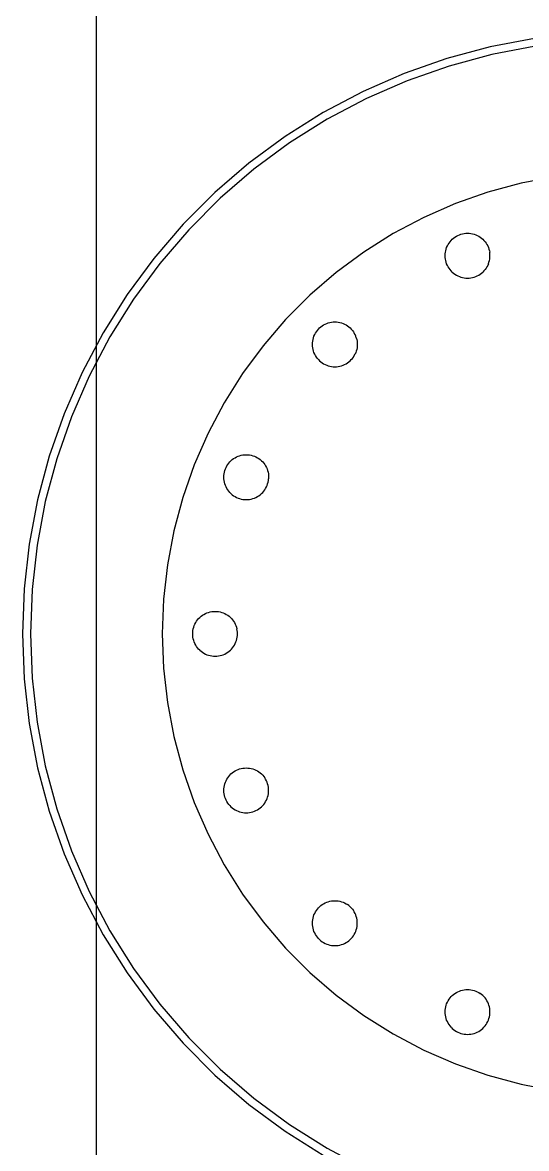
# Model space of a CAD drawing. Header units: millimetres. Extents: x -180 to 1414, y -663 to 972.
# Drawn here: x -45.6 to -7.4, y 361 to 446.3 of the extents above; entities that cross this region are included whole.
import ezdxf

# ---------------------------------------------------------------- set-up
doc = ezdxf.new("R2010")
doc.units = ezdxf.units.MM
doc.layers.add('FRONT', color=8, linetype='Continuous')

msp = doc.modelspace()

# ---------------------------------------------------------------- linework, layer by layer
at = {"layer": 'FRONT'}
for p, q in [((-40, 348), (-40, 452)), ((-10.147, 444.457), (-13.441, 443.574)), ((-6.796, 445.091), (-10.147, 444.457)), ((-6.707, 444.497), (-10.013, 443.872)), ((-6.707, 444.497), (-10.013, 443.872)), ((-13.441, 443.574), (-16.66, 442.448)), ((-10.013, 443.872), (-13.264, 443.001)), ((-10.013, 443.872), (-13.264, 443.001)), ((-13.264, 443.001), (-16.44, 441.889)), ((-13.264, 443.001), (-16.44, 441.889)), ((-16.66, 442.448), (-19.785, 441.084)), ((-16.44, 441.889), (-19.525, 440.544)), ((-16.44, 441.889), (-19.525, 440.544)), ((-19.785, 441.084), (-22.8, 439.491)), ((-19.525, 440.544), (-22.5, 438.971)), ((-19.525, 440.544), (-22.5, 438.971)), ((-22.8, 439.491), (-25.687, 437.676)), ((-22.5, 438.971), (-25.349, 437.181)), ((-22.5, 438.971), (-25.349, 437.181)), ((-25.687, 437.676), (-28.431, 435.652)), ((-25.349, 437.181), (-28.057, 435.182)), ((-25.349, 437.181), (-28.057, 435.182)), ((-28.431, 435.652), (-31.016, 433.427)), ((-28.057, 435.182), (-30.608, 432.987)), ((-28.057, 435.182), (-30.608, 432.987)), ((-7.788, 434.122), (-10.316, 433.445)), ((-5.216, 434.609), (-7.788, 434.122)), ((-31.016, 433.427), (-33.427, 431.016)), ((-10.316, 433.445), (-12.787, 432.581)), ((-30.608, 432.987), (-32.987, 430.608)), ((-30.608, 432.987), (-32.987, 430.608)), ((-12.787, 432.581), (-15.186, 431.534)), ((-33.427, 431.016), (-35.652, 428.431)), ((-15.186, 431.534), (-17.5, 430.311)), ((-32.987, 430.608), (-35.182, 428.057)), ((-32.987, 430.608), (-35.182, 428.057)), ((-17.5, 430.311), (-19.716, 428.918)), ((-13.109, 429.797), (-13.019, 429.886)), ((-13.019, 429.886), (-12.923, 429.969)), ((-12.923, 429.969), (-12.821, 430.045)), ((-12.821, 430.045), (-12.713, 430.113)), ((-12.713, 430.113), (-12.601, 430.172)), ((-12.601, 430.172), (-12.484, 430.223)), ((-12.484, 430.223), (-12.364, 430.265)), ((-12.364, 430.265), (-12.241, 430.298)), ((-12.241, 430.298), (-12.117, 430.321)), ((-12.117, 430.321), (-11.99, 430.336)), ((-11.99, 430.336), (-11.863, 430.34)), ((-11.863, 430.34), (-11.736, 430.336)), ((-11.736, 430.336), (-11.61, 430.321)), ((-11.61, 430.321), (-11.485, 430.298)), ((-11.485, 430.298), (-11.362, 430.265)), ((-11.362, 430.265), (-11.242, 430.223)), ((-11.242, 430.223), (-11.126, 430.172)), ((-11.126, 430.172), (-11.013, 430.113)), ((-11.013, 430.113), (-10.906, 430.045)), ((-10.906, 430.045), (-10.803, 429.969)), ((-10.803, 429.969), (-10.707, 429.886)), ((-10.707, 429.886), (-10.617, 429.797)), ((-13.544, 428.894), (-13.521, 429.019)), ((-13.521, 429.019), (-13.488, 429.141)), ((-13.488, 429.141), (-13.446, 429.261)), ((-13.446, 429.261), (-13.395, 429.378)), ((-13.395, 429.378), (-13.335, 429.49)), ((-13.335, 429.49), (-13.268, 429.598)), ((-13.268, 429.598), (-13.192, 429.7)), ((-13.192, 429.7), (-13.109, 429.797)), ((-10.617, 429.797), (-10.534, 429.7)), ((-10.534, 429.7), (-10.459, 429.598)), ((-10.459, 429.598), (-10.391, 429.49)), ((-10.391, 429.49), (-10.332, 429.378)), ((-10.332, 429.378), (-10.281, 429.261)), ((-10.281, 429.261), (-10.239, 429.141)), ((-10.239, 429.141), (-10.206, 429.019)), ((-10.206, 429.019), (-10.182, 428.894)), ((-35.652, 428.431), (-37.676, 425.687)), ((-19.716, 428.918), (-21.822, 427.364)), ((-13.563, 428.64), (-13.558, 428.767)), ((-13.558, 428.513), (-13.563, 428.64)), ((-13.558, 428.767), (-13.544, 428.894)), ((-13.544, 428.387), (-13.558, 428.513)), ((-13.521, 428.262), (-13.544, 428.387)), ((-13.488, 428.139), (-13.521, 428.262)), ((-13.446, 428.019), (-13.488, 428.139)), ((-10.281, 428.019), (-10.239, 428.139)), ((-10.239, 428.139), (-10.206, 428.262)), ((-10.206, 428.262), (-10.182, 428.387)), ((-10.168, 428.767), (-10.182, 428.894)), ((-10.182, 428.387), (-10.168, 428.513)), ((-10.163, 428.64), (-10.168, 428.767)), ((-10.168, 428.513), (-10.163, 428.64)), ((-35.182, 428.057), (-37.181, 425.349)), ((-35.182, 428.057), (-37.181, 425.349)), ((-21.822, 427.364), (-23.806, 425.657)), ((-13.395, 427.903), (-13.446, 428.019)), ((-13.335, 427.79), (-13.395, 427.903)), ((-13.268, 427.683), (-13.335, 427.79)), ((-13.192, 427.58), (-13.268, 427.683)), ((-13.109, 427.484), (-13.192, 427.58)), ((-13.019, 427.394), (-13.109, 427.484)), ((-13.019, 427.394), (-12.923, 427.311)), ((-12.923, 427.311), (-12.821, 427.236)), ((-10.906, 427.236), (-10.803, 427.311)), ((-10.803, 427.311), (-10.707, 427.394)), ((-10.617, 427.484), (-10.707, 427.394)), ((-10.534, 427.58), (-10.617, 427.484)), ((-10.459, 427.683), (-10.534, 427.58)), ((-10.391, 427.79), (-10.459, 427.683)), ((-10.332, 427.903), (-10.391, 427.79)), ((-10.281, 428.019), (-10.332, 427.903)), ((-12.821, 427.236), (-12.713, 427.168)), ((-12.713, 427.168), (-12.601, 427.109)), ((-12.601, 427.109), (-12.484, 427.058)), ((-12.484, 427.058), (-12.364, 427.016)), ((-12.364, 427.016), (-12.241, 426.983)), ((-12.241, 426.983), (-12.117, 426.959)), ((-12.117, 426.959), (-11.99, 426.945)), ((-11.99, 426.945), (-11.863, 426.94)), ((-11.863, 426.94), (-11.736, 426.945)), ((-11.736, 426.945), (-11.61, 426.959)), ((-11.61, 426.959), (-11.485, 426.983)), ((-11.485, 426.983), (-11.362, 427.016)), ((-11.362, 427.016), (-11.242, 427.058)), ((-11.242, 427.058), (-11.126, 427.109)), ((-11.126, 427.109), (-11.013, 427.168)), ((-11.013, 427.168), (-10.906, 427.236)), ((-37.676, 425.687), (-39.491, 422.8)), ((-23.806, 425.657), (-25.657, 423.806)), ((-37.181, 425.349), (-38.971, 422.5)), ((-37.181, 425.349), (-38.971, 422.5)), ((-25.657, 423.806), (-27.364, 421.822)), ((-23.249, 422.98), (-23.166, 423.077)), ((-23.166, 423.077), (-23.077, 423.167)), ((-23.077, 423.167), (-22.98, 423.249)), ((-22.98, 423.249), (-22.878, 423.325)), ((-22.878, 423.325), (-22.77, 423.393)), ((-22.77, 423.393), (-22.658, 423.452)), ((-22.658, 423.452), (-22.541, 423.503)), ((-22.541, 423.503), (-22.421, 423.545)), ((-22.421, 423.545), (-22.299, 423.578)), ((-22.299, 423.578), (-22.174, 423.601)), ((-22.174, 423.601), (-22.047, 423.616)), ((-22.047, 423.616), (-21.92, 423.62)), ((-21.92, 423.62), (-21.793, 423.616)), ((-21.793, 423.616), (-21.667, 423.601)), ((-21.667, 423.601), (-21.542, 423.578)), ((-21.542, 423.578), (-21.419, 423.545)), ((-21.419, 423.545), (-21.299, 423.503)), ((-21.299, 423.503), (-21.183, 423.452)), ((-21.183, 423.452), (-21.07, 423.393)), ((-21.07, 423.393), (-20.963, 423.325)), ((-20.963, 423.325), (-20.86, 423.249)), ((-20.86, 423.249), (-20.764, 423.167)), ((-20.764, 423.167), (-20.674, 423.077)), ((-20.674, 423.077), (-20.591, 422.98)), ((-39.491, 422.8), (-41.084, 419.785)), ((-38.971, 422.5), (-40.544, 419.525)), ((-38.971, 422.5), (-40.544, 419.525)), ((-23.616, 422.047), (-23.601, 422.174)), ((-23.601, 422.174), (-23.578, 422.299)), ((-23.578, 422.299), (-23.545, 422.421)), ((-23.545, 422.421), (-23.503, 422.541)), ((-23.503, 422.541), (-23.452, 422.658)), ((-23.452, 422.658), (-23.393, 422.77)), ((-23.393, 422.77), (-23.325, 422.878)), ((-23.325, 422.878), (-23.249, 422.98)), ((-20.591, 422.98), (-20.516, 422.878)), ((-20.516, 422.878), (-20.448, 422.77)), ((-20.389, 422.658), (-20.448, 422.77)), ((-20.338, 422.541), (-20.389, 422.658)), ((-20.296, 422.421), (-20.338, 422.541)), ((-20.296, 422.421), (-20.263, 422.299)), ((-20.263, 422.299), (-20.239, 422.174)), ((-20.239, 422.174), (-20.225, 422.047)), ((-27.364, 421.822), (-28.918, 419.716)), ((-23.62, 421.92), (-23.616, 422.047)), ((-23.616, 421.793), (-23.62, 421.92)), ((-23.601, 421.667), (-23.616, 421.793)), ((-23.578, 421.542), (-23.601, 421.667)), ((-23.545, 421.419), (-23.578, 421.542)), ((-23.503, 421.299), (-23.545, 421.419)), ((-20.296, 421.419), (-20.338, 421.299)), ((-20.263, 421.542), (-20.296, 421.419)), ((-20.239, 421.667), (-20.263, 421.542)), ((-20.225, 421.793), (-20.239, 421.667)), ((-20.225, 422.047), (-20.22, 421.92)), ((-20.22, 421.92), (-20.225, 421.793)), ((-23.452, 421.183), (-23.503, 421.299)), ((-23.393, 421.07), (-23.452, 421.183)), ((-23.325, 420.963), (-23.393, 421.07)), ((-23.249, 420.86), (-23.325, 420.963)), ((-23.166, 420.764), (-23.249, 420.86)), ((-23.166, 420.764), (-23.077, 420.674)), ((-23.077, 420.674), (-22.98, 420.591)), ((-22.98, 420.591), (-22.878, 420.516)), ((-22.878, 420.516), (-22.77, 420.448)), ((-21.07, 420.448), (-20.963, 420.516)), ((-20.963, 420.516), (-20.86, 420.591)), ((-20.86, 420.591), (-20.764, 420.674)), ((-20.764, 420.674), (-20.674, 420.764)), ((-20.674, 420.764), (-20.591, 420.86)), ((-20.591, 420.86), (-20.516, 420.963)), ((-20.516, 420.963), (-20.448, 421.07)), ((-20.448, 421.07), (-20.389, 421.183)), ((-20.338, 421.299), (-20.389, 421.183)), ((-41.084, 419.785), (-42.448, 416.66)), ((-28.918, 419.716), (-30.311, 417.5)), ((-22.77, 420.448), (-22.658, 420.389)), ((-22.658, 420.389), (-22.541, 420.338)), ((-22.541, 420.338), (-22.421, 420.296)), ((-22.421, 420.296), (-22.299, 420.263)), ((-22.299, 420.263), (-22.174, 420.239)), ((-22.174, 420.239), (-22.047, 420.225)), ((-22.047, 420.225), (-21.92, 420.22)), ((-21.92, 420.22), (-21.793, 420.225)), ((-21.793, 420.225), (-21.667, 420.239)), ((-21.667, 420.239), (-21.542, 420.263)), ((-21.542, 420.263), (-21.419, 420.296)), ((-21.419, 420.296), (-21.299, 420.338)), ((-21.299, 420.338), (-21.183, 420.389)), ((-21.183, 420.389), (-21.07, 420.448)), ((-40.544, 419.525), (-41.889, 416.44)), ((-40.544, 419.525), (-41.889, 416.44)), ((-30.311, 417.5), (-31.534, 415.186)), ((-42.448, 416.66), (-43.574, 413.441)), ((-41.889, 416.44), (-43.001, 413.264)), ((-41.889, 416.44), (-43.001, 413.264)), ((-31.534, 415.186), (-32.581, 412.787)), ((-43.574, 413.441), (-44.457, 410.147)), ((-43.001, 413.264), (-43.872, 410.013)), ((-43.001, 413.264), (-43.872, 410.013)), ((-32.581, 412.787), (-33.445, 410.316)), ((-30.113, 412.713), (-30.045, 412.821)), ((-30.045, 412.821), (-29.969, 412.923)), ((-29.969, 412.923), (-29.886, 413.019)), ((-29.886, 413.019), (-29.797, 413.109)), ((-29.797, 413.109), (-29.7, 413.192)), ((-29.7, 413.192), (-29.598, 413.268)), ((-29.598, 413.268), (-29.49, 413.335)), ((-29.49, 413.335), (-29.378, 413.395)), ((-29.378, 413.395), (-29.261, 413.446)), ((-29.261, 413.446), (-29.141, 413.488)), ((-29.141, 413.488), (-29.019, 413.521)), ((-29.019, 413.521), (-28.894, 413.544)), ((-28.894, 413.544), (-28.767, 413.558)), ((-28.767, 413.558), (-28.64, 413.563)), ((-28.64, 413.563), (-28.513, 413.558)), ((-28.513, 413.558), (-28.387, 413.544)), ((-28.387, 413.544), (-28.262, 413.521)), ((-28.262, 413.521), (-28.139, 413.488)), ((-28.139, 413.488), (-28.019, 413.446)), ((-28.019, 413.446), (-27.903, 413.395)), ((-27.903, 413.395), (-27.79, 413.335)), ((-27.79, 413.335), (-27.683, 413.268)), ((-27.683, 413.268), (-27.58, 413.192)), ((-27.58, 413.192), (-27.484, 413.109)), ((-27.484, 413.109), (-27.394, 413.019)), ((-27.394, 413.019), (-27.311, 412.923)), ((-27.311, 412.923), (-27.236, 412.821)), ((-27.236, 412.821), (-27.168, 412.713)), ((-30.34, 411.863), (-30.336, 411.99)), ((-30.336, 411.99), (-30.321, 412.117)), ((-30.321, 412.117), (-30.298, 412.241)), ((-30.298, 412.241), (-30.265, 412.364)), ((-30.265, 412.364), (-30.223, 412.484)), ((-30.223, 412.484), (-30.172, 412.601)), ((-30.172, 412.601), (-30.113, 412.713)), ((-27.168, 412.713), (-27.109, 412.601)), ((-27.109, 412.601), (-27.058, 412.484)), ((-27.058, 412.484), (-27.016, 412.364)), ((-27.016, 412.364), (-26.983, 412.241)), ((-26.983, 412.241), (-26.959, 412.117)), ((-26.959, 412.117), (-26.945, 411.99)), ((-26.945, 411.99), (-26.94, 411.863)), ((-30.336, 411.736), (-30.34, 411.863)), ((-30.321, 411.61), (-30.336, 411.736)), ((-30.298, 411.485), (-30.321, 411.61)), ((-30.265, 411.362), (-30.298, 411.485)), ((-30.223, 411.242), (-30.265, 411.362)), ((-30.172, 411.126), (-30.223, 411.242)), ((-30.113, 411.013), (-30.172, 411.126)), ((-27.168, 411.013), (-27.109, 411.126)), ((-27.109, 411.126), (-27.058, 411.242)), ((-27.058, 411.242), (-27.016, 411.362)), ((-27.016, 411.362), (-26.983, 411.485)), ((-26.983, 411.485), (-26.959, 411.61)), ((-26.959, 411.61), (-26.945, 411.736)), ((-26.94, 411.863), (-26.945, 411.736)), ((-33.445, 410.316), (-34.122, 407.788)), ((-30.045, 410.906), (-30.113, 411.013)), ((-29.969, 410.803), (-30.045, 410.906)), ((-29.886, 410.707), (-29.969, 410.803)), ((-29.886, 410.707), (-29.797, 410.617)), ((-29.797, 410.617), (-29.7, 410.534)), ((-29.7, 410.534), (-29.598, 410.459)), ((-29.598, 410.459), (-29.49, 410.391)), ((-29.49, 410.391), (-29.378, 410.332)), ((-29.378, 410.332), (-29.261, 410.281)), ((-29.261, 410.281), (-29.141, 410.239)), ((-29.141, 410.239), (-29.019, 410.206)), ((-28.262, 410.206), (-28.139, 410.239)), ((-28.139, 410.239), (-28.019, 410.281)), ((-28.019, 410.281), (-27.903, 410.332)), ((-27.903, 410.332), (-27.79, 410.391)), ((-27.79, 410.391), (-27.683, 410.459)), ((-27.683, 410.459), (-27.58, 410.534)), ((-27.58, 410.534), (-27.484, 410.617)), ((-27.484, 410.617), (-27.394, 410.707)), ((-27.394, 410.707), (-27.311, 410.803)), ((-27.311, 410.803), (-27.236, 410.906)), ((-27.236, 410.906), (-27.168, 411.013)), ((-44.457, 410.147), (-45.091, 406.796)), ((-43.872, 410.013), (-44.497, 406.707)), ((-43.872, 410.013), (-44.497, 406.707)), ((-29.019, 410.206), (-28.894, 410.182)), ((-28.894, 410.182), (-28.767, 410.168)), ((-28.767, 410.168), (-28.64, 410.163)), ((-28.64, 410.163), (-28.513, 410.168)), ((-28.513, 410.168), (-28.387, 410.182)), ((-28.387, 410.182), (-28.262, 410.206)), ((-34.122, 407.788), (-34.609, 405.216)), ((-45.091, 406.796), (-45.472, 403.408)), ((-44.497, 406.707), (-44.874, 403.363)), ((-44.497, 406.707), (-44.874, 403.363)), ((-34.609, 405.216), (-34.902, 402.616)), ((-45.472, 403.408), (-45.6, 400)), ((-44.874, 403.363), (-45, 400)), ((-44.874, 403.363), (-45, 400)), ((-34.902, 402.616), (-35, 400)), ((-31.253, 401.681), (-31.127, 401.695)), ((-31.127, 401.695), (-31, 401.7)), ((-31, 401.7), (-30.873, 401.695)), ((-30.873, 401.695), (-30.747, 401.681)), ((-32.532, 400.738), (-32.472, 400.85)), ((-32.472, 400.85), (-32.405, 400.958)), ((-32.405, 400.958), (-32.329, 401.06)), ((-32.329, 401.06), (-32.246, 401.156)), ((-32.246, 401.156), (-32.156, 401.246)), ((-32.156, 401.246), (-32.06, 401.329)), ((-32.06, 401.329), (-31.958, 401.405)), ((-31.958, 401.405), (-31.85, 401.472)), ((-31.85, 401.472), (-31.738, 401.532)), ((-31.738, 401.532), (-31.621, 401.582)), ((-31.621, 401.582), (-31.501, 401.624)), ((-31.501, 401.624), (-31.378, 401.657)), ((-31.378, 401.657), (-31.253, 401.681)), ((-30.747, 401.681), (-30.622, 401.657)), ((-30.622, 401.657), (-30.499, 401.624)), ((-30.499, 401.624), (-30.379, 401.582)), ((-30.379, 401.582), (-30.262, 401.532)), ((-30.262, 401.532), (-30.15, 401.472)), ((-30.15, 401.472), (-30.042, 401.405)), ((-30.042, 401.405), (-29.94, 401.329)), ((-29.94, 401.329), (-29.844, 401.246)), ((-29.844, 401.246), (-29.754, 401.156)), ((-29.754, 401.156), (-29.671, 401.06)), ((-29.671, 401.06), (-29.595, 400.958)), ((-29.595, 400.958), (-29.528, 400.85)), ((-29.528, 400.85), (-29.468, 400.738)), ((-45.6, 400), (-45.472, 396.592)), ((-45, 400), (-44.874, 396.637)), ((-45, 400), (-44.874, 396.637)), ((-35, 400), (-34.902, 397.384)), ((-32.7, 400), (-32.695, 400.127)), ((-32.695, 399.873), (-32.7, 400)), ((-32.695, 400.127), (-32.681, 400.253)), ((-32.681, 400.253), (-32.657, 400.378)), ((-32.657, 400.378), (-32.624, 400.501)), ((-32.624, 400.501), (-32.582, 400.621)), ((-32.582, 400.621), (-32.532, 400.738)), ((-29.468, 400.738), (-29.418, 400.621)), ((-29.418, 400.621), (-29.376, 400.501)), ((-29.376, 400.501), (-29.343, 400.378)), ((-29.319, 400.253), (-29.343, 400.378)), ((-29.305, 400.127), (-29.319, 400.253)), ((-29.3, 400), (-29.305, 400.127)), ((-29.305, 399.873), (-29.3, 400)), ((-32.681, 399.747), (-32.695, 399.873)), ((-32.657, 399.622), (-32.681, 399.747)), ((-32.624, 399.499), (-32.657, 399.622)), ((-32.582, 399.379), (-32.624, 399.499)), ((-32.532, 399.262), (-32.582, 399.379)), ((-32.472, 399.15), (-32.532, 399.262)), ((-32.405, 399.042), (-32.472, 399.15)), ((-29.595, 399.042), (-29.528, 399.15)), ((-29.528, 399.15), (-29.468, 399.262)), ((-29.468, 399.262), (-29.418, 399.379)), ((-29.418, 399.379), (-29.376, 399.499)), ((-29.376, 399.499), (-29.343, 399.622)), ((-29.343, 399.622), (-29.319, 399.747)), ((-29.319, 399.747), (-29.305, 399.873)), ((-32.329, 398.94), (-32.405, 399.042)), ((-32.246, 398.844), (-32.329, 398.94)), ((-32.156, 398.754), (-32.246, 398.844)), ((-32.156, 398.754), (-32.06, 398.671)), ((-32.06, 398.671), (-31.958, 398.595)), ((-31.958, 398.595), (-31.85, 398.528)), ((-31.85, 398.528), (-31.738, 398.468)), ((-31.738, 398.468), (-31.621, 398.418)), ((-31.621, 398.418), (-31.501, 398.376)), ((-31.501, 398.376), (-31.378, 398.343)), ((-31.378, 398.343), (-31.253, 398.319)), ((-31.253, 398.319), (-31.127, 398.305)), ((-31.127, 398.305), (-31, 398.3)), ((-31, 398.3), (-30.873, 398.305)), ((-30.873, 398.305), (-30.747, 398.319)), ((-30.747, 398.319), (-30.622, 398.343)), ((-30.622, 398.343), (-30.499, 398.376)), ((-30.499, 398.376), (-30.379, 398.418)), ((-30.379, 398.418), (-30.262, 398.468)), ((-30.262, 398.468), (-30.15, 398.528)), ((-30.15, 398.528), (-30.042, 398.595)), ((-30.042, 398.595), (-29.94, 398.671)), ((-29.94, 398.671), (-29.844, 398.754)), ((-29.844, 398.754), (-29.754, 398.844)), ((-29.754, 398.844), (-29.671, 398.94)), ((-29.671, 398.94), (-29.595, 399.042)), ((-45.472, 396.592), (-45.091, 393.204)), ((-44.874, 396.637), (-44.497, 393.293)), ((-44.874, 396.637), (-44.497, 393.293)), ((-34.902, 397.384), (-34.609, 394.784)), ((-34.609, 394.784), (-34.122, 392.212)), ((-45.091, 393.204), (-44.457, 389.853)), ((-44.497, 393.293), (-43.872, 389.987)), ((-44.497, 393.293), (-43.872, 389.987)), ((-34.122, 392.212), (-33.445, 389.684)), ((-44.457, 389.853), (-43.574, 386.559)), ((-43.872, 389.987), (-43.001, 386.736)), ((-43.872, 389.987), (-43.001, 386.736)), ((-29.261, 389.719), (-29.141, 389.761)), ((-29.141, 389.761), (-29.019, 389.794)), ((-29.019, 389.794), (-28.894, 389.818)), ((-28.894, 389.818), (-28.767, 389.832)), ((-28.767, 389.832), (-28.64, 389.837)), ((-28.64, 389.837), (-28.513, 389.832)), ((-28.513, 389.832), (-28.387, 389.818)), ((-28.387, 389.818), (-28.262, 389.794)), ((-28.262, 389.794), (-28.139, 389.761)), ((-28.139, 389.761), (-28.019, 389.719)), ((-33.445, 389.684), (-32.581, 387.213)), ((-30.172, 388.874), (-30.113, 388.987)), ((-30.113, 388.987), (-30.045, 389.094)), ((-30.045, 389.094), (-29.969, 389.197)), ((-29.969, 389.197), (-29.886, 389.293)), ((-29.886, 389.293), (-29.797, 389.383)), ((-29.797, 389.383), (-29.7, 389.466)), ((-29.7, 389.466), (-29.598, 389.541)), ((-29.598, 389.541), (-29.49, 389.609)), ((-29.49, 389.609), (-29.378, 389.668)), ((-29.378, 389.668), (-29.261, 389.719)), ((-28.019, 389.719), (-27.903, 389.668)), ((-27.903, 389.668), (-27.79, 389.609)), ((-27.79, 389.609), (-27.683, 389.541)), ((-27.683, 389.541), (-27.58, 389.466)), ((-27.58, 389.466), (-27.484, 389.383)), ((-27.484, 389.383), (-27.394, 389.293)), ((-27.394, 389.293), (-27.311, 389.197)), ((-27.311, 389.197), (-27.236, 389.094)), ((-27.168, 388.987), (-27.236, 389.094)), ((-27.109, 388.874), (-27.168, 388.987)), ((-30.34, 388.137), (-30.336, 388.264)), ((-30.336, 388.01), (-30.34, 388.137)), ((-30.336, 388.264), (-30.321, 388.39)), ((-30.321, 388.39), (-30.298, 388.515)), ((-30.298, 388.515), (-30.265, 388.638)), ((-30.265, 388.638), (-30.223, 388.758)), ((-30.223, 388.758), (-30.172, 388.874)), ((-27.058, 388.758), (-27.109, 388.874)), ((-27.016, 388.638), (-27.058, 388.758)), ((-26.983, 388.515), (-27.016, 388.638)), ((-26.959, 388.39), (-26.983, 388.515)), ((-26.945, 388.264), (-26.959, 388.39)), ((-26.94, 388.137), (-26.945, 388.264)), ((-26.945, 388.01), (-26.94, 388.137)), ((-32.581, 387.213), (-31.534, 384.814)), ((-30.321, 387.883), (-30.336, 388.01)), ((-30.298, 387.759), (-30.321, 387.883)), ((-30.265, 387.636), (-30.298, 387.759)), ((-30.223, 387.516), (-30.265, 387.636)), ((-30.172, 387.399), (-30.223, 387.516)), ((-30.113, 387.287), (-30.172, 387.399)), ((-30.045, 387.179), (-30.113, 387.287)), ((-27.236, 387.179), (-27.168, 387.287)), ((-27.168, 387.287), (-27.109, 387.399)), ((-27.109, 387.399), (-27.058, 387.516)), ((-27.058, 387.516), (-27.016, 387.636)), ((-27.016, 387.636), (-26.983, 387.759)), ((-26.983, 387.759), (-26.959, 387.883)), ((-26.959, 387.883), (-26.945, 388.01)), ((-43.574, 386.559), (-42.448, 383.34)), ((-43.001, 386.736), (-41.889, 383.56)), ((-43.001, 386.736), (-41.889, 383.56)), ((-29.969, 387.077), (-30.045, 387.179)), ((-29.886, 386.981), (-29.969, 387.077)), ((-29.886, 386.981), (-29.797, 386.891)), ((-29.797, 386.891), (-29.7, 386.808)), ((-29.7, 386.808), (-29.598, 386.732)), ((-29.598, 386.732), (-29.49, 386.665)), ((-29.49, 386.665), (-29.378, 386.605)), ((-29.378, 386.605), (-29.261, 386.554)), ((-29.261, 386.554), (-29.141, 386.512)), ((-29.141, 386.512), (-29.019, 386.479)), ((-29.019, 386.479), (-28.894, 386.456)), ((-28.894, 386.456), (-28.767, 386.442)), ((-28.767, 386.442), (-28.64, 386.437)), ((-28.64, 386.437), (-28.513, 386.442)), ((-28.513, 386.442), (-28.387, 386.456)), ((-28.387, 386.456), (-28.262, 386.479)), ((-28.262, 386.479), (-28.139, 386.512)), ((-28.139, 386.512), (-28.019, 386.554)), ((-28.019, 386.554), (-27.903, 386.605)), ((-27.903, 386.605), (-27.79, 386.665)), ((-27.79, 386.665), (-27.683, 386.732)), ((-27.683, 386.732), (-27.58, 386.808)), ((-27.58, 386.808), (-27.484, 386.891)), ((-27.484, 386.891), (-27.394, 386.981)), ((-27.394, 386.981), (-27.311, 387.077)), ((-27.311, 387.077), (-27.236, 387.179)), ((-31.534, 384.814), (-30.311, 382.5)), ((-42.448, 383.34), (-41.084, 380.215)), ((-41.889, 383.56), (-40.544, 380.475)), ((-41.889, 383.56), (-40.544, 380.475)), ((-30.311, 382.5), (-28.918, 380.284)), ((-40.544, 380.475), (-38.971, 377.5)), ((-40.544, 380.475), (-38.971, 377.5)), ((-41.084, 380.215), (-39.491, 377.2)), ((-28.918, 380.284), (-27.364, 378.178)), ((-22.878, 379.484), (-22.77, 379.552)), ((-22.77, 379.552), (-22.658, 379.611)), ((-22.658, 379.611), (-22.541, 379.662)), ((-22.541, 379.662), (-22.421, 379.704)), ((-22.421, 379.704), (-22.299, 379.737)), ((-22.299, 379.737), (-22.174, 379.761)), ((-22.174, 379.761), (-22.047, 379.775)), ((-22.047, 379.775), (-21.92, 379.78)), ((-21.92, 379.78), (-21.793, 379.775)), ((-21.793, 379.775), (-21.667, 379.761)), ((-21.667, 379.761), (-21.542, 379.737)), ((-21.542, 379.737), (-21.419, 379.704)), ((-21.419, 379.704), (-21.299, 379.662)), ((-21.299, 379.662), (-21.183, 379.611)), ((-21.183, 379.611), (-21.07, 379.552)), ((-21.07, 379.552), (-20.963, 379.484)), ((-23.545, 378.581), (-23.503, 378.701)), ((-23.503, 378.701), (-23.452, 378.817)), ((-23.452, 378.817), (-23.393, 378.93)), ((-23.393, 378.93), (-23.325, 379.037)), ((-23.325, 379.037), (-23.249, 379.14)), ((-23.249, 379.14), (-23.166, 379.236)), ((-23.166, 379.236), (-23.077, 379.326)), ((-23.077, 379.326), (-22.98, 379.409)), ((-22.98, 379.409), (-22.878, 379.484)), ((-20.86, 379.409), (-20.963, 379.484)), ((-20.764, 379.326), (-20.86, 379.409)), ((-20.674, 379.236), (-20.764, 379.326)), ((-20.591, 379.14), (-20.674, 379.236)), ((-20.591, 379.14), (-20.516, 379.037)), ((-20.448, 378.93), (-20.516, 379.037)), ((-20.389, 378.817), (-20.448, 378.93)), ((-20.338, 378.701), (-20.389, 378.817)), ((-20.296, 378.581), (-20.338, 378.701)), ((-27.364, 378.178), (-25.657, 376.194)), ((-23.62, 378.08), (-23.616, 378.207)), ((-23.616, 377.953), (-23.62, 378.08)), ((-23.616, 378.207), (-23.601, 378.333)), ((-23.601, 377.826), (-23.616, 377.953)), ((-23.601, 378.333), (-23.578, 378.458)), ((-23.578, 377.701), (-23.601, 377.826)), ((-23.578, 378.458), (-23.545, 378.581)), ((-20.263, 378.458), (-20.296, 378.581)), ((-20.239, 378.333), (-20.263, 378.458)), ((-20.263, 377.701), (-20.239, 377.826)), ((-20.225, 378.207), (-20.239, 378.333)), ((-20.239, 377.826), (-20.225, 377.953)), ((-20.22, 378.08), (-20.225, 378.207)), ((-20.225, 377.953), (-20.22, 378.08)), ((-39.491, 377.2), (-37.676, 374.313)), ((-38.971, 377.5), (-37.181, 374.651)), ((-38.971, 377.5), (-37.181, 374.651)), ((-23.545, 377.579), (-23.578, 377.701)), ((-23.503, 377.459), (-23.545, 377.579)), ((-23.452, 377.342), (-23.503, 377.459)), ((-23.393, 377.23), (-23.452, 377.342)), ((-23.325, 377.122), (-23.393, 377.23)), ((-23.249, 377.02), (-23.325, 377.122)), ((-23.166, 376.923), (-23.249, 377.02)), ((-20.674, 376.923), (-20.591, 377.02)), ((-20.591, 377.02), (-20.516, 377.122)), ((-20.516, 377.122), (-20.448, 377.23)), ((-20.448, 377.23), (-20.389, 377.342)), ((-20.389, 377.342), (-20.338, 377.459)), ((-20.338, 377.459), (-20.296, 377.579)), ((-20.296, 377.579), (-20.263, 377.701)), ((-25.657, 376.194), (-23.806, 374.343)), ((-23.166, 376.923), (-23.077, 376.833)), ((-23.077, 376.833), (-22.98, 376.751)), ((-22.98, 376.751), (-22.878, 376.675)), ((-22.878, 376.675), (-22.77, 376.607)), ((-22.77, 376.607), (-22.658, 376.548)), ((-22.658, 376.548), (-22.541, 376.497)), ((-22.541, 376.497), (-22.421, 376.455)), ((-22.421, 376.455), (-22.299, 376.422)), ((-22.299, 376.422), (-22.174, 376.399)), ((-22.174, 376.399), (-22.047, 376.384)), ((-22.047, 376.384), (-21.92, 376.38)), ((-21.92, 376.38), (-21.793, 376.384)), ((-21.793, 376.384), (-21.667, 376.399)), ((-21.667, 376.399), (-21.542, 376.422)), ((-21.542, 376.422), (-21.419, 376.455)), ((-21.419, 376.455), (-21.299, 376.497)), ((-21.299, 376.497), (-21.183, 376.548)), ((-21.183, 376.548), (-21.07, 376.607)), ((-21.07, 376.607), (-20.963, 376.675)), ((-20.963, 376.675), (-20.86, 376.751)), ((-20.86, 376.751), (-20.764, 376.833)), ((-20.764, 376.833), (-20.674, 376.923)), ((-37.181, 374.651), (-35.182, 371.943)), ((-37.181, 374.651), (-35.182, 371.943)), ((-37.676, 374.313), (-35.652, 371.569)), ((-23.806, 374.343), (-21.822, 372.636)), ((-12.923, 372.689), (-12.821, 372.764)), ((-12.821, 372.764), (-12.713, 372.832)), ((-12.713, 372.832), (-12.601, 372.891)), ((-12.601, 372.891), (-12.484, 372.942)), ((-12.484, 372.942), (-12.364, 372.984)), ((-12.364, 372.984), (-12.241, 373.017)), ((-12.241, 373.017), (-12.117, 373.041)), ((-12.117, 373.041), (-11.99, 373.055)), ((-11.99, 373.055), (-11.863, 373.06)), ((-11.863, 373.06), (-11.736, 373.055)), ((-11.736, 373.055), (-11.61, 373.041)), ((-11.61, 373.041), (-11.485, 373.017)), ((-11.485, 373.017), (-11.362, 372.984)), ((-11.362, 372.984), (-11.242, 372.942)), ((-11.242, 372.942), (-11.126, 372.891)), ((-11.126, 372.891), (-11.013, 372.832)), ((-11.013, 372.832), (-10.906, 372.764)), ((-10.803, 372.689), (-10.906, 372.764)), ((-35.182, 371.943), (-32.987, 369.392)), ((-35.182, 371.943), (-32.987, 369.392)), ((-21.822, 372.636), (-19.716, 371.082)), ((-13.521, 371.738), (-13.488, 371.861)), ((-13.488, 371.861), (-13.446, 371.981)), ((-13.446, 371.981), (-13.395, 372.097)), ((-13.395, 372.097), (-13.335, 372.21)), ((-13.335, 372.21), (-13.268, 372.317)), ((-13.268, 372.317), (-13.192, 372.42)), ((-13.192, 372.42), (-13.109, 372.516)), ((-13.109, 372.516), (-13.019, 372.606)), ((-13.019, 372.606), (-12.923, 372.689)), ((-10.707, 372.606), (-10.803, 372.689)), ((-10.617, 372.516), (-10.707, 372.606)), ((-10.534, 372.42), (-10.617, 372.516)), ((-10.459, 372.317), (-10.534, 372.42)), ((-10.391, 372.21), (-10.459, 372.317)), ((-10.332, 372.097), (-10.391, 372.21)), ((-10.281, 371.981), (-10.332, 372.097)), ((-10.239, 371.861), (-10.281, 371.981)), ((-10.206, 371.738), (-10.239, 371.861)), ((-35.652, 371.569), (-33.427, 368.984)), ((-19.716, 371.082), (-17.5, 369.689)), ((-13.563, 371.36), (-13.558, 371.487)), ((-13.558, 371.233), (-13.563, 371.36)), ((-13.558, 371.487), (-13.544, 371.613)), ((-13.544, 371.106), (-13.558, 371.233)), ((-13.544, 371.613), (-13.521, 371.738)), ((-13.521, 370.981), (-13.544, 371.106)), ((-10.182, 371.613), (-10.206, 371.738)), ((-10.206, 370.981), (-10.182, 371.106)), ((-10.168, 371.487), (-10.182, 371.613)), ((-10.182, 371.106), (-10.168, 371.233)), ((-10.163, 371.36), (-10.168, 371.487)), ((-10.168, 371.233), (-10.163, 371.36)), ((-13.488, 370.859), (-13.521, 370.981)), ((-13.446, 370.739), (-13.488, 370.859)), ((-13.395, 370.622), (-13.446, 370.739)), ((-13.335, 370.51), (-13.395, 370.622)), ((-13.268, 370.402), (-13.335, 370.51)), ((-13.192, 370.3), (-13.268, 370.402)), ((-13.109, 370.203), (-13.192, 370.3)), ((-13.109, 370.203), (-13.019, 370.114)), ((-10.707, 370.114), (-10.617, 370.203)), ((-10.617, 370.203), (-10.534, 370.3)), ((-10.534, 370.3), (-10.459, 370.402)), ((-10.459, 370.402), (-10.391, 370.51)), ((-10.391, 370.51), (-10.332, 370.622)), ((-10.332, 370.622), (-10.281, 370.739)), ((-10.281, 370.739), (-10.239, 370.859)), ((-10.239, 370.859), (-10.206, 370.981)), ((-32.987, 369.392), (-30.608, 367.013)), ((-32.987, 369.392), (-30.608, 367.013)), ((-17.5, 369.689), (-15.186, 368.466)), ((-13.019, 370.114), (-12.923, 370.031)), ((-12.923, 370.031), (-12.821, 369.955)), ((-12.821, 369.955), (-12.713, 369.887)), ((-12.713, 369.887), (-12.601, 369.828)), ((-12.601, 369.828), (-12.484, 369.777)), ((-12.484, 369.777), (-12.364, 369.735)), ((-12.364, 369.735), (-12.241, 369.702)), ((-12.241, 369.702), (-12.117, 369.679)), ((-12.117, 369.679), (-11.99, 369.664)), ((-11.99, 369.664), (-11.863, 369.66)), ((-11.863, 369.66), (-11.736, 369.664)), ((-11.736, 369.664), (-11.61, 369.679)), ((-11.61, 369.679), (-11.485, 369.702)), ((-11.485, 369.702), (-11.362, 369.735)), ((-11.362, 369.735), (-11.242, 369.777)), ((-11.242, 369.777), (-11.126, 369.828)), ((-11.126, 369.828), (-11.013, 369.887)), ((-11.013, 369.887), (-10.906, 369.955)), ((-10.906, 369.955), (-10.803, 370.031)), ((-10.803, 370.031), (-10.707, 370.114)), ((-33.427, 368.984), (-31.016, 366.573)), ((-15.186, 368.466), (-12.787, 367.419)), ((-30.608, 367.013), (-28.057, 364.818)), ((-30.608, 367.013), (-28.057, 364.818)), ((-12.787, 367.419), (-10.316, 366.555)), ((-31.016, 366.573), (-28.431, 364.348)), ((-10.316, 366.555), (-7.788, 365.878)), ((-7.788, 365.878), (-5.216, 365.391)), ((-28.431, 364.348), (-25.687, 362.324)), ((-28.057, 364.818), (-25.349, 362.819)), ((-28.057, 364.818), (-25.349, 362.819)), ((-25.349, 362.819), (-22.5, 361.029)), ((-25.349, 362.819), (-22.5, 361.029)), ((-25.687, 362.324), (-22.8, 360.509)), ((-22.5, 361.029), (-19.525, 359.456)), ((-22.5, 361.029), (-19.525, 359.456))]:
    msp.add_line(p, q, dxfattribs=at)

doc.saveas('drawing.dxf')
